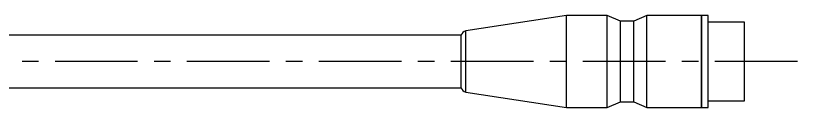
# Model space of a CAD drawing. Extents: x -289 to 423, y 17 to 514.
# Drawn here: x -69.5 to 49, y 416.5 to 430.5 of the extents above; entities that cross this region are included whole.
import ezdxf

# ---------------------------------------------------------------- set-up
doc = ezdxf.new("R2010")
doc.units = 0
doc.header["$LTSCALE"] = 10
doc.linetypes.add('CENTER', pattern=[2, 1.25, -0.25, 0.25, -0.25])
doc.layers.add('1', color=7, linetype='CONTINUOUS')

msp = doc.modelspace()

# ---------------------------------------------------------------- linework, layer by layer
at = {"layer": '1', "color": 7, "linetype": 'CONTINUOUS'}
for p, q in [((13.993787, 430.48706), (-1.240196, 428.171387)), ((13.993787, 416.487062), (13.993787, 430.48706)), ((20.186786, 430.48706), (13.993787, 430.48706)), ((20.186786, 416.487062), (20.186786, 430.48706)), ((22.186786, 429.637061), (20.186786, 430.48706)), ((26.186786, 430.48706), (24.186786, 429.637061)), ((26.186786, 416.487062), (26.186786, 430.48706)), ((34.443786, 430.48706), (26.186786, 430.48706)), ((34.443786, 416.487062), (34.443786, 430.48706)), ((34.493786, 430.43706), (34.443786, 430.48706)), ((34.493786, 416.487062), (34.493786, 430.48706)), ((35.493788, 430.48706), (34.493786, 430.48706)), ((35.493788, 416.487062), (35.493788, 430.48706)), ((22.186786, 417.337061), (22.186786, 429.637061)), ((24.186786, 429.637061), (22.186786, 429.637061)), ((24.186786, 417.337061), (24.186786, 429.637061)), ((40.993789, 429.487059), (35.493788, 429.487059)), ((40.993789, 417.487063), (40.993789, 429.487059)), ((-1.240196, 418.802736), (-1.240196, 428.171387)), ((-1.963869, 427.487061), (-84.506209, 427.487061)), ((-1.963869, 419.487061), (-1.963869, 427.487061)), ((-85.634429, 419.487061), (-1.963869, 419.487061)), ((-1.240196, 418.802736), (13.993787, 416.487062)), ((20.186786, 416.487062), (22.186786, 417.337061)), ((22.186786, 417.337061), (24.186786, 417.337061)), ((24.186786, 417.337061), (26.186786, 416.487062)), ((35.493788, 417.487063), (40.993789, 417.487063)), ((13.993787, 416.487062), (20.186786, 416.487062)), ((26.186786, 416.487062), (34.443786, 416.487062)), ((34.443786, 416.487062), (34.493786, 416.537062)), ((34.493786, 416.487062), (35.493788, 416.487062))]:
    msp.add_line(p, q, dxfattribs=at)
at = {"layer": '1', "color": 4, "linetype": 'CENTER'}
msp.add_line((48.99379, 423.487061), (-86.196875, 423.487061), dxfattribs=at)
at = {"layer": '1', "color": 7, "linetype": 'CONTINUOUS'}
for centre, start, end in [((-1.006212, 427.199144), 103.531698, 163.266744), ((-1.006212, 419.774978), 196.733256, 256.468302)]:
    msp.add_arc(centre, 1.000002, start, end, dxfattribs=at)

doc.saveas('drawing.dxf')
